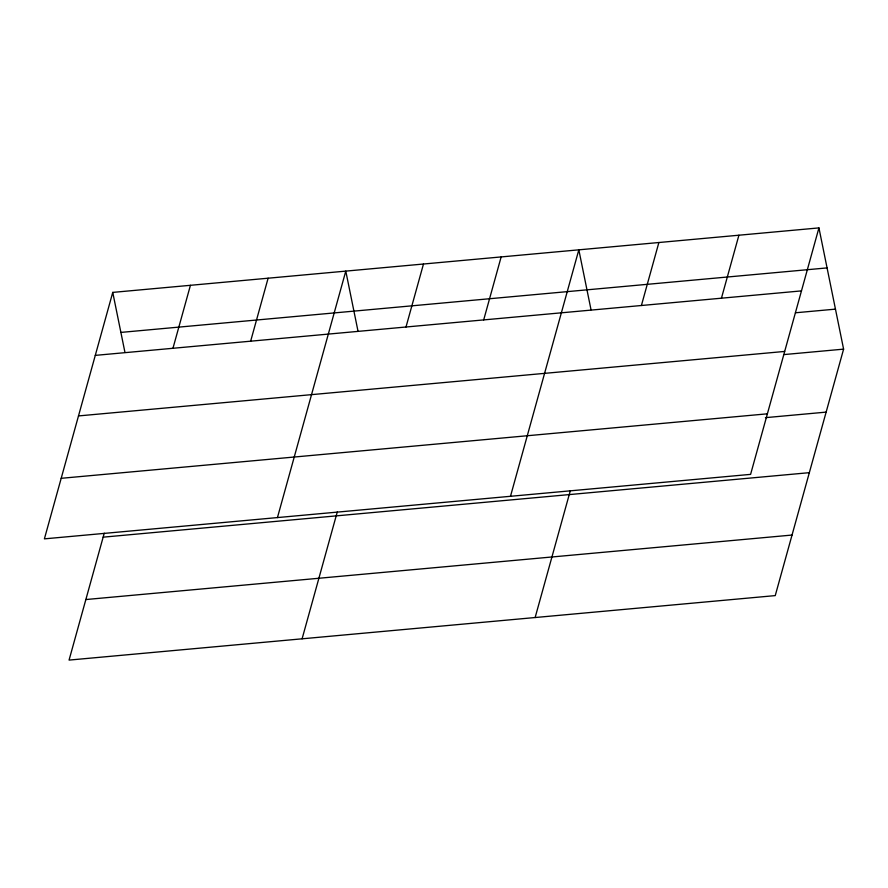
<?xml version="1.0" encoding="UTF-8"?>
<svg xmlns="http://www.w3.org/2000/svg" width="888" height="888" viewBox="0 0 888 888"><rect width="100%" height="100%" fill="white"/><g stroke="black" fill="none" stroke-linecap="round" stroke-linejoin="round"><path stroke-width="1.33" d="M112.754 292.396L44.4 538.861L750.593 474.37L818.936 227.905L112.754 292.396L124.942 352.347M104.251 533.211L69.064 660.095L775.246 595.604L843.6 349.139L818.936 227.905M172.96 348.285L190.432 285.303M250.649 341.192L268.109 278.21M277.445 517.582L345.787 271.118L357.986 331.069M302.098 638.816L337.285 511.932M406.005 326.995L423.476 264.025M483.694 319.902L501.154 256.932M510.489 496.292L578.832 249.839L591.031 309.79M535.142 617.526L570.329 490.642M641.402 305.505L658.874 242.524M721.445 298.19L738.905 235.22M120.89 332.412L827.083 267.91M95.282 355.378L801.476 290.887M795.448 312.787L835.464 309.135M78.488 415.928L784.681 351.437M784.259 354.556L843.6 349.139M61.194 478.31L767.387 413.819M765.423 417.66L826.14 412.121M103.152 537.162L809.345 472.671M85.847 599.544L792.041 535.053"/></g></svg>
